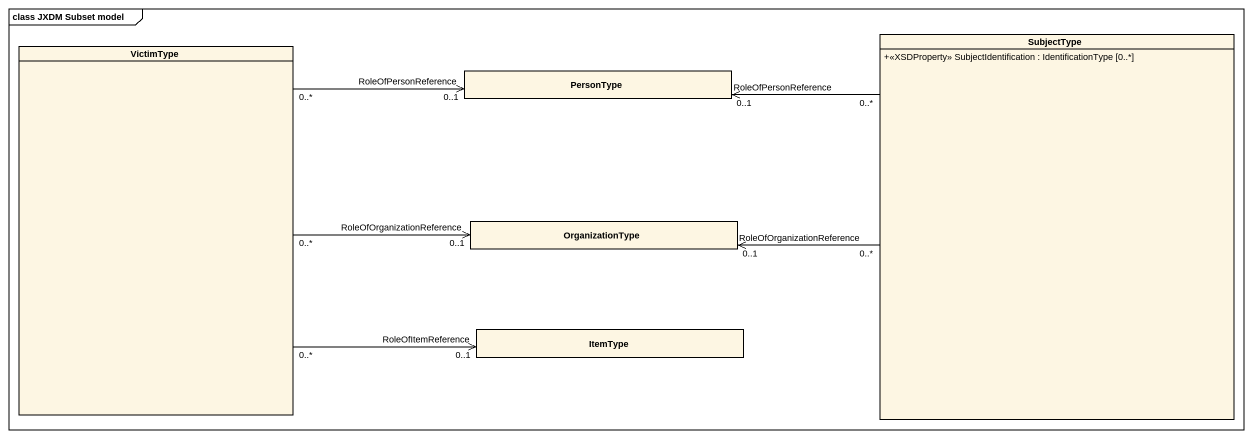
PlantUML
@startuml
mainframe class JXDM Subset model
hide circle
hide empty members
skinparam classAttributeIconSize 0
class VictimType
class SubjectType {
  +<<XSDProperty>> SubjectIdentification : IdentificationType [0..*]
}
class PersonType
class OrganizationType
class ItemType
VictimType "0..*" -right-> "RoleOfPersonReference\n0..1" PersonType
VictimType "0..*" -right-> "RoleOfOrganizationReference\n0..1" OrganizationType
VictimType "0..*" -right-> "RoleOfItemReference\n0..1" ItemType
SubjectType "0..*" -left-> "RoleOfPersonReference\n0..1" PersonType
SubjectType "0..*" -left-> "RoleOfOrganizationReference\n0..1" OrganizationType
@enduml
